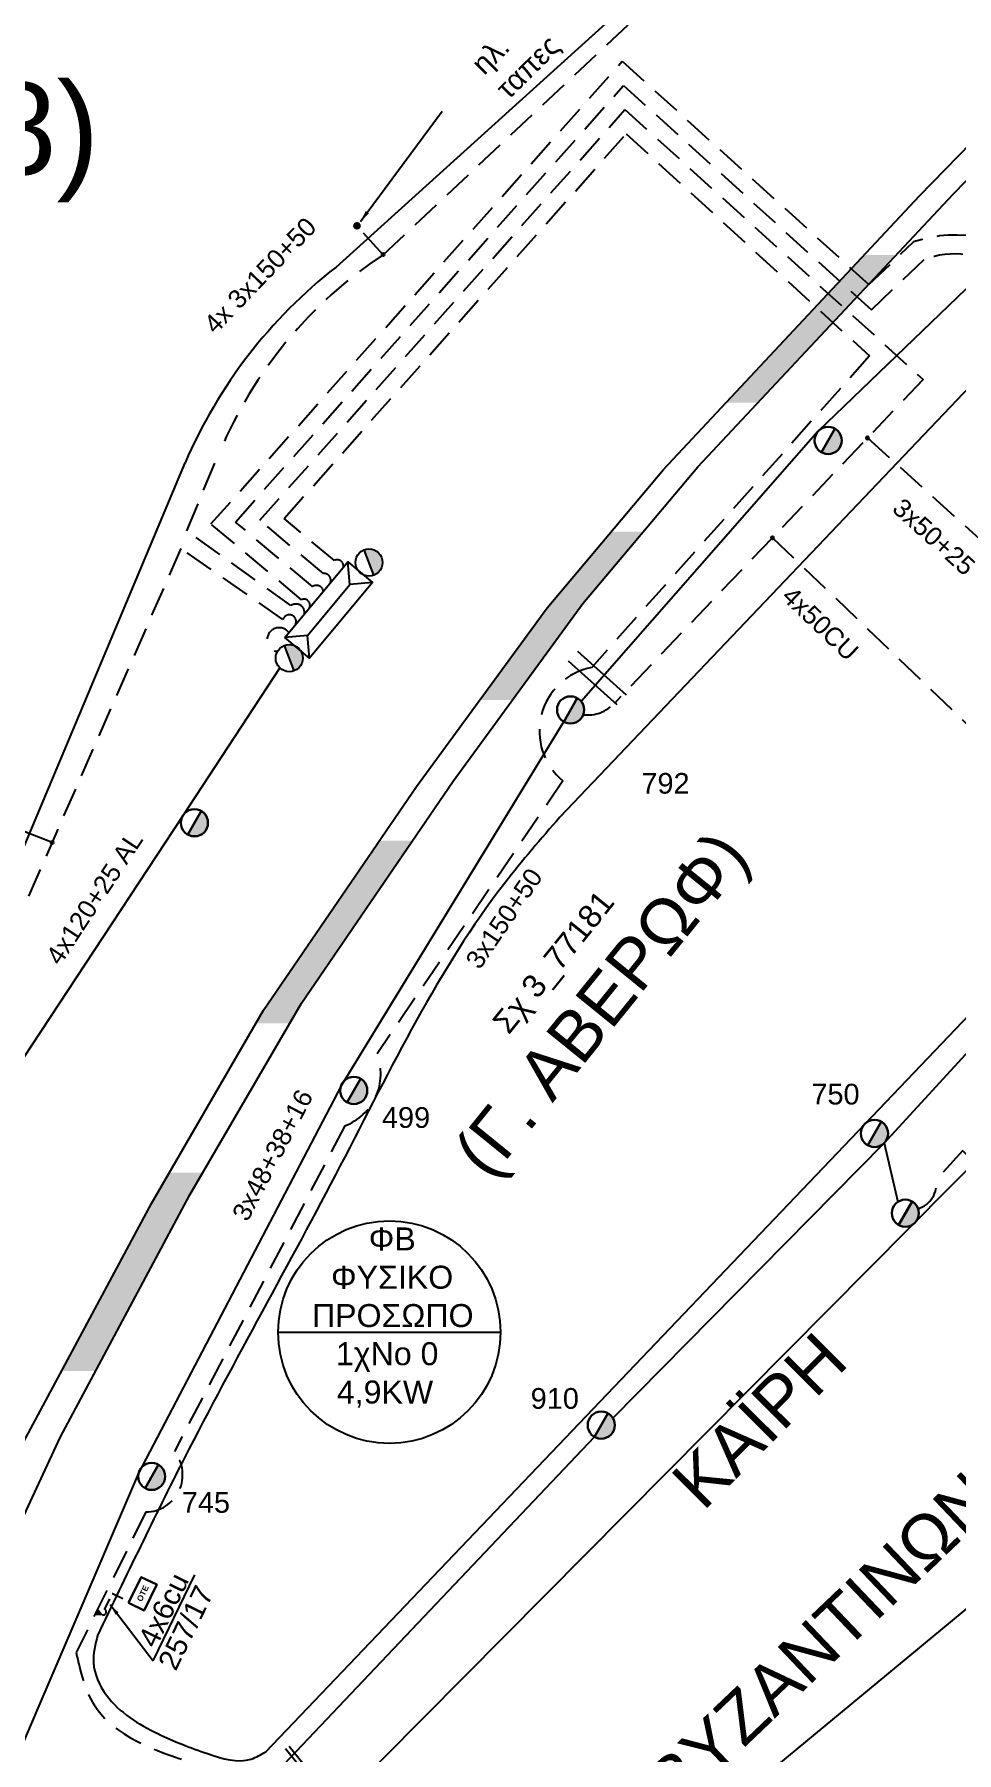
# Model space of a CAD drawing. Header units: millimetres. Extents: x 1421 to 7547, y 822 to 1863.
# Drawn here: x 6425.9 to 6506.1, y 1411.5 to 1560.8 of the extents above; entities that cross this region are included whole.
import ezdxf
from ezdxf.enums import TextEntityAlignment as Align

# ---------------------------------------------------------------- set-up
doc = ezdxf.new("R2010")
doc.units = ezdxf.units.MM
doc.linetypes.add('DASHED', pattern=[19.05, 12.7, -6.35])
doc.layers.get('0').update_dxf_attribs({"lineweight": 30})
for name, color, linetype, lineweight in [('3x150+50', 7, 'Continuous', 30), ('3x48+38', 7, 'Continuous', 30), ('3x50+25', 7, 'DASHED', 30), ('3x50+35+13_5', 7, 'Continuous', 30), ('4x50+16_5', 7, 'Continuous', 30), ('4x50CU', 7, 'Continuous', 30), ('Pillar OTE', 7, 'Continuous', 30), ('TEXT_ΔΙΑΦΟΡΑ', 7, 'Continuous', 30), ('TEXT_ΚΑΛΩΔΙΩΝ', 7, 'Continuous', 30), ('Άγνωστο εναέριο καλώδιο', 7, 'Continuous', 30), ('Άγνωστο Υπόγειο Καλώδιο', 7, 'DASHED', 30), ('Γυμνά εναέρια ΧΤ και ΦΟΠ (3Φ)   4x50+16AL', 7, 'Continuous', 30), ('Επιγραφές - Σχήματα', 7, 'Continuous', 30), ('Καλώδια ΧΤ   3x150+50CU', 7, 'DASHED', 30), ('Καλώδια ΧΤ   3x150+70AL', 7, 'DASHED', 30), ('Μηχανική τομή', 7, 'Continuous', 30), ('Στύλος ΦΜ', 7, 'Continuous', 30), ('Στύλος ΦΜ @ 1', 7, 'Continuous', 30), ('Συνδέσεις', 7, 'Continuous', 30), ('Συνεστραμμένα ΧΤ  4x120+25 AL', 7, 'SYN_LINE', 30), ('Τομή', 7, 'Continuous', 30), ('Υποσταθμός εναέριος 2 στύλων', 7, 'Continuous', 30), ('Υποσταθμός πόλεως', 7, 'Continuous', 30), ('Υπόβαθρο ΔΕΗ', 7, 'Continuous', 30), ('Υπόγεια Καλώδια Δικτύου ΧΤ  4x6', 7, 'DASHED', 30)]:
    doc.layers.add(name, color=color, linetype=linetype, lineweight=lineweight)
doc.layers.add('Υπόγεια καλώδια Παροχών ΧΤ   4x50AL', color=7, linetype='DASHED')
doc.styles.add('arial', font='arial.ttf')
doc.styles.get("Standard").update_dxf_attribs({"font": 'arial.ttf'})
doc.linetypes.add('SYN_LINE', pattern='A,0.5,-0.0001,["/\\/\\/\\/",Standard,S=0.1,R=0,X=0,Y=-0.05],-0.25', length=0.7501)
doc.dimstyles.new('ISO-25', dxfattribs={"dimtxt": 2.5, "dimasz": 2.5, "dimexe": 1.25, "dimexo": 0.625, "dimtad": 1, "dimtxsty": 'Standard', "dimcen": 2.5, "dimadec": 0, "dimazin": 0, "dimtfac": 1, "dimtmove": 0, "dimatfit": 3, "dimfxl": 1, "dimarcsym": 0})

# ---------------------------------------------------------------- blocks, each defined once
blk = doc.blocks.new('ΥΠΟΣΤΑΘΜΟΣ ΕΝΑΕΡΙΟΣ ΕΠΙ 2 ΣΤΥΛΩΝ')
at = {"layer": 'Υποσταθμός εναέριος 2 στύλων', "linetype": 'Continuous', "lineweight": -3}
for points in [[(-11.97, -2.11, 0.574793), (-8.45, -0.07, 0.268822), (-9.64, 1.98)], [(9.68, -2.15, 0.574793), (13.19, -0.1, 0.268822), (12.01, 1.95)]]:
    blk.add_hatch(color=256, dxfattribs=at).paths.add_polyline_path(points)
for p, q in [((-11.97, -2.11), (-9.64, 1.98)), ((9.68, -2.15), (12.01, 1.95))]:
    blk.add_line(p, q, dxfattribs=at)
for centre in [(-10.81, -0.07), (10.84, -0.1)]:
    blk.add_circle(centre, 2.36, dxfattribs=at)
at = {"layer": 'Υποσταθμός πόλεως', "linetype": 'Continuous', "lineweight": -3, "ltscale": 40}
blk.add_lwpolyline([(-8.57, 2.82), (8.57, 2.82), (8.57, -2.82), (-8.57, -2.82)], close=True, dxfattribs=at)
for points in [[(-5.75, 0), (-8.57, 2.82)], [(-8.57, -2.82), (-5.75, 0)], [(-5.75, 0), (5.75, 0)], [(5.75, 0), (8.57, 2.82)], [(8.57, -2.82), (5.75, 0)]]:
    blk.add_lwpolyline(points, dxfattribs=at)
at = {"layer": 'Υποσταθμός εναέριος 2 στύλων', "ltscale": 40, "flags": 1}
for tag, p in [('ΜΕΤΑΣΧΗΜΑΤΙΣΜΟΣ', (14.09, 2.51)), ('ΙΣΧΥΣ', (14.07, -0.28)), ('ΑΡΙΘΜΟΣ', (14.19, -3))]:
    blk.add_attdef(tag, p, '', height=1.8, dxfattribs=at)
blk = doc.blocks.new('ΥΠΑΡΧΩΝ ΤΣΙΜΕΝΤΕΝΙΟΣ ΣΤΥΛΟΣ')
at = {"layer": 'Στύλος ΦΜ'}
blk.add_hatch(color=7, dxfattribs=at).paths.add_polyline_path([(-1.29, -2.28, 0.574793), (2.62, 0, 0.268822), (1.3, 2.27)])
at = {"layer": 'Στύλος ΦΜ', "color": 7}
blk.add_line((-1.29, -2.28), (1.3, 2.27), dxfattribs=at)
blk.add_circle((0, 0), 2.62, dxfattribs=at)
at = {"layer": 'Στύλος ΦΜ', "flags": 4}
for tag, p in [('ΑΡΙΘΜΟΣ', (-4.68, 8.05)), ('ΤΥΠΟΣ', (-4.91, 3.03))]:
    blk.add_attdef(tag, p, '', height=4, dxfattribs=at)
blk = doc.blocks.new('_ΣΥΝΔΕΣΗ')
at = {"layer": 'Συνδέσεις', "linetype": 'SYN_LINE', "ltscale": 40}
blk.add_hatch(color=256, dxfattribs=at).paths.add_polyline_path([(0.5, -0.01, 1), (-0.5, -0.01, 1)])
at = {"layer": 'Συνδέσεις'}
blk.add_circle((0, -0.01), 0.5, dxfattribs=at)
blk = doc.blocks.new('ΜΗΧΑΝΙΚΗ ΤΟΜΗ')
at = {"layer": 'Μηχανική τομή', "lineweight": -3, "ltscale": 40}
for p, q in [((-3.78, 1.15), (3.8, 1.15)), ((3.8, -0.4), (-3.78, -0.4))]:
    blk.add_line(p, q, dxfattribs=at)
blk = doc.blocks.new('ΤΟΜΗ')
at = {"layer": 'Τομή', "lineweight": -3, "ltscale": 40}
for p, q in [((-11.37, 1.1), (11.37, 1.1)), ((11.37, -3.57), (-11.37, -3.57))]:
    blk.add_line(p, q, dxfattribs=at)
blk = doc.blocks.new('PILLAR ΟΤΕ')
at = {"layer": 'Pillar OTE', "ltscale": 40}
blk.add_lwpolyline([(-3.31, 2.02), (3.39, 2.02), (3.39, -1.99), (-3.31, -1.99)], close=True, dxfattribs=at)
at = {"layer": 'Pillar OTE', "insert": (-1.81, 0.71), "char_height": 1.3575, "width": 109.961, "attachment_point": 1}
blk.add_mtext('{\\fArial|b1|i0|c161|p34;OTE}', dxfattribs=at)

msp = doc.modelspace()

# ---------------------------------------------------------------- hatches: boundary and pattern name
at = {"layer": 'Pillar OTE', "ltscale": 40}
h = msp.add_hatch(color=256, dxfattribs=at)
h.dxf.hatch_style = 1
h.paths.add_polyline_path([(6431.16, 1423.43), (6431.9, 1423.41), (6431.45, 1424.01)])
at = {"layer": 'Υπόβαθρο ΔΕΗ', "lineweight": -3}
h = msp.add_hatch(color=256, dxfattribs=at)
h.dxf.hatch_style = 1
h.paths.add_polyline_path([(6439.45, 1459.96), (6440.58, 1461.9), (6437.65, 1461.9), (6436.09, 1459.21), (6428.29, 1444.65), (6431.25, 1444.65)])
h.paths.add_polyline_path([(6458.82, 1490.76), (6455.95, 1490.76), (6445.86, 1476.01), (6445.2, 1474.87), (6448.12, 1474.87), (6449.14, 1476.62)])
h.paths.add_polyline_path([(6473.64, 1511.36), (6478.9, 1517.62), (6476.1, 1517.62), (6470.53, 1511), (6464.67, 1502.98), (6467.51, 1502.98)])
h.paths.add_polyline_path([(6500.89, 1541.66), (6498.11, 1541.66), (6486.09, 1528.82), (6488.87, 1528.82)])

# ---------------------------------------------------------------- linework, layer by layer
at = {"lineweight": -3, "ltscale": 0.2}
msp.add_line((6447.14, 1448.03), (6466.47, 1448.03), dxfattribs=at)
msp.add_circle((6456.8, 1448.03), 9.67, dxfattribs=at)
at = {"layer": '3x150+50', "color": 5, "linetype": 'DASHED', "lineweight": -3, "ltscale": 0.2}
msp.add_lwpolyline([(6449.42, 1510.49, 0.641855), (6448.23, 1511.19), (6439.17, 1517.7), (6442.04, 1524.55, -0.148884), (6456.26, 1541.69), (6484.11, 1567.83), (6511.53, 1592.15), (6525.34, 1605.07), (6539.84, 1618.49), (6541.58, 1619.56), (6542.91, 1618.71), (6545, 1620.3)], format="xyb", dxfattribs=at)
at = {"layer": '3x150+50', "color": 2, "linetype": 'DASHED', "lineweight": -3, "ltscale": 0.2}
msp.add_lwpolyline([(6449.8, 1510.93, 0.76995), (6449.16, 1511.7), (6441.28, 1518.29), (6477.06, 1558.5), (6498.51, 1539.1)], format="xyb", dxfattribs=at)
at = {"layer": '3x150+50', "color": 133, "linetype": 'DASHED', "lineweight": -3, "ltscale": 0.2}
msp.add_lwpolyline([(6451.06, 1512.45, 0.533079), (6450.11, 1512.84), (6443.41, 1518.45), (6477.17, 1556.4), (6498.74, 1536.9)], format="xyb", dxfattribs=at)
at = {"layer": '3x150+50', "color": 6, "linetype": 'DASHED', "lineweight": -3, "ltscale": 0.2}
msp.add_lwpolyline([(6451.68, 1513.2, 0.532999), (6451.06, 1513.98), (6445.53, 1518.6), (6477.29, 1554.3), (6503.24, 1530.84)], format="xyb", dxfattribs=at)
at = {"layer": '3x150+50', "color": 30, "linetype": 'DASHED', "lineweight": -3, "ltscale": 0.2}
for points in [[(6452.8, 1514.55, 0.608372), (6452.01, 1515.11), (6447.65, 1518.76), (6477.4, 1552.19), (6498.57, 1532.89)], [(6498.57, 1532.89), (6474.4, 1505.82, 0.633773), (6471.89, 1495.95), (6455.73, 1472.23, -0.414952), (6452.91, 1465.96), (6438.1, 1437.66, -0.625695), (6435.62, 1432.4), (6429.55, 1420.18)]]:
    msp.add_lwpolyline(points, format="xyb", dxfattribs=at)
at = {"layer": '3x48+38', "color": 6, "lineweight": -3, "ltscale": 0.2}
msp.add_lwpolyline([(6471.98, 1501.1), (6452.6, 1469.45), (6434.98, 1435.76), (6423.03, 1407.89), (6415.81, 1389.79), (6406.66, 1369.73), (6402.4, 1358.01)], dxfattribs=at)
at = {"layer": '3x50+25', "color": 6, "lineweight": -3, "ltscale": 0.2}
msp.add_lwpolyline([(6498.39, 1525.76), (6511.6, 1513.86)], dxfattribs=at)
at = {"layer": '3x50+35+13_5', "color": 1, "linetype": 'DASHED', "lineweight": -3, "ltscale": 0.2}
msp.add_lwpolyline([(6427.45, 1490.59), (6414.79, 1495.66)], dxfattribs=at)
at = {"layer": '4x50+16_5', "color": 133, "lineweight": -3, "ltscale": 0.2}
for points in [[(6476.24, 1440.56), (6499.84, 1464.47), (6517.87, 1484.11), (6538.42, 1505.77)], [(6447.64, 1410.47), (6474.65, 1438.93)]]:
    msp.add_lwpolyline(points, dxfattribs=at)
at = {"layer": '4x50CU', "color": 6, "linetype": 'DASHED', "lineweight": -3, "ltscale": 0.2}
msp.add_lwpolyline([(6490.12, 1517.09), (6507.57, 1500.39)], dxfattribs=at)
at = {"layer": 'Άγνωστο εναέριο καλώδιο', "color": 133, "lineweight": -3, "ltscale": 0.2}
msp.add_lwpolyline([(6499.84, 1464.47), (6501.04, 1459.36)], dxfattribs=at)
at = {"layer": 'Άγνωστο Υπόγειο Καλώδιο', "color": 5, "lineweight": -3, "ltscale": 0.2}
msp.add_lwpolyline([(6456.26, 1541.69), (6453.98, 1544.21)], dxfattribs=at)
at = {"layer": 'Άγνωστο Υπόγειο Καλώδιο', "color": 1, "lineweight": -3, "ltscale": 0.2}
msp.add_lwpolyline([(6448.61, 1509.51, 1.125058), (6447.54, 1509.97), (6438.67, 1516.16), (6418.1, 1469.3), (6419.88, 1468.23), (6412.61, 1447.17, -0.386833), (6406.13, 1444.61), (6406.13, 1444.61), (6402.68, 1444.75)], format="xyb", dxfattribs=at)
at = {"layer": 'Γυμνά εναέρια ΧΤ και ΦΟΠ (3Φ)   4x50+16AL', "color": 2, "lineweight": -3, "ltscale": 0.2}
msp.add_lwpolyline([(6506.94, 1538.69), (6494.08, 1526.32), (6473.49, 1502.85)], dxfattribs=at)
at = {"layer": 'Καλώδια ΧΤ   3x150+50CU', "color": 27, "lineweight": -3, "ltscale": 0.2}
msp.add_arc((6447.21, 1508.23), 1.04, 35.7239, 261.7194, dxfattribs=at)
at = {"layer": 'Καλώδια ΧΤ   3x150+70AL', "color": 2, "lineweight": -3, "ltscale": 0.2}
msp.add_lwpolyline([(6498.51, 1539.1), (6502.4, 1542.8, -0.274905), (6513.8, 1540.37), (6516.32, 1542.19, -0.367973), (6520.25, 1542.04, -1.541527)], format="xyb", dxfattribs=at)
at = {"layer": 'Καλώδια ΧΤ   3x150+70AL', "color": 133, "lineweight": -3, "ltscale": 0.2}
for points in [[(6498.74, 1536.9), (6503.31, 1541.28, -0.512812), (6513.83, 1534.1), (6537.59, 1509.3, -0.803636), (6539.85, 1507.6, 2.054828)], [(6513.75, 1456.38), (6506.68, 1463.81), (6504.37, 1461.29, -0.373325), (6502.79, 1458.76, -3.765791)]]:
    msp.add_lwpolyline(points, format="xyb", dxfattribs=at)
at = {"layer": 'Καλώδια ΧΤ   3x150+70AL', "color": 6, "lineweight": -3, "ltscale": 0.2}
msp.add_lwpolyline([(6503.24, 1530.84), (6476.37, 1502.69, -0.234226), (6473.67, 1501.7, -3.204103)], format="xyb", dxfattribs=at)
at = {"layer": 'Καλώδια ΧΤ   3x150+70AL', "color": 30, "lineweight": -3, "ltscale": 0.2}
msp.add_spline([(6429.55, 1420.18), (6431.11, 1415.63), (6439.76, 1410.59), (6444.22, 1409.35)], degree=3, dxfattribs=at)
at = {"layer": 'Συνεστραμμένα ΧΤ  4x120+25 AL', "color": 27, "lineweight": -3, "ltscale": 20}
msp.add_lwpolyline([(6447.27, 1505.78), (6438.82, 1492.91), (6408.72, 1447.28)], dxfattribs=at)
at = {"layer": 'Υπόβαθρο ΔΕΗ', "linetype": 'Continuous', "lineweight": -3, "ltscale": 0.2}
for points in [[(6322.44, 1185.17), (6349.53, 1254.79), (6379.14, 1329.3), (6405.05, 1393.54), (6417.45, 1422.38), (6424.74, 1438.02), (6436.09, 1459.21), (6445.86, 1476.01), (6459.17, 1495.45), (6470.53, 1511), (6480.65, 1523.02), (6502.92, 1546.81), (6522.07, 1566.47), (6539.96, 1585.95), (6574.7, 1622.31), (6613.97, 1664.67), (6644.41, 1693.88), (6690, 1737.52), (6741.5, 1785.33), (6802.03, 1840.57)], [(6325.97, 1186.27), (6353.06, 1255.89), (6382.67, 1330.39), (6408.56, 1394.59), (6420.93, 1423.36), (6428.17, 1438.88), (6439.45, 1459.96), (6449.14, 1476.62), (6462.36, 1495.93), (6473.64, 1511.36), (6483.64, 1523.24), (6505.84, 1546.95), (6525, 1566.62), (6542.89, 1586.12), (6577.63, 1622.47), (6616.85, 1664.78), (6647.23, 1693.93), (6692.8, 1737.55), (6744.28, 1785.34), (6804.8, 1840.57)]]:
    msp.add_lwpolyline(points, dxfattribs=at)
at = {"layer": 'Υπόβαθρο ΔΕΗ', "lineweight": -3, "ltscale": 0.2}
for points in [[(6452.16, 1540.61), (6510.84, 1593.59), (6638.72, 1711.43)], [(6274.3, 1592.12), (6270.84, 1584.93), (6295.59, 1524.06), (6415.99, 1468.78), (6439.03, 1523.6)], [(6446.04, 1411.56), (6537.6, 1507.41), (6511.32, 1534.46), (6471.63, 1492.8)], [(6452.74, 1407.44), (6544.3, 1499.65), (6565.81, 1478.44), (6530.26, 1443.22), (6466.82, 1390.77)], [(6436.24, 1419.46), (6439.86, 1426.94)]]:
    msp.add_lwpolyline(points, dxfattribs=at)
msp.add_arc((6478.87, 1506.42), 43.39, 127.9971, 156.6678, dxfattribs=at)
for points in [[(6471.63, 1492.8), (6466.84, 1487.07), (6452.53, 1462.51), (6438.95, 1437.06), (6431.42, 1421.67)], [(6431.42, 1421.67), (6431.06, 1419.3), (6432.19, 1416.47), (6436.66, 1413.13), (6440.98, 1411.39), (6444.78, 1410.92), (6446.04, 1411.56)]]:
    msp.add_spline(points, degree=3, dxfattribs=at)
at = {"layer": 'Υπόγεια Καλώδια Δικτύου ΧΤ  4x6', "color": 30, "linetype": 'DASHED', "lineweight": -3, "ltscale": 0.08}
msp.add_lwpolyline([(6431.84, 1423.45, 0.87107), (6432.03, 1423.94), (6432.7, 1425.32), (6434.1, 1424.65)], format="xyb", dxfattribs=at)

# ---------------------------------------------------------------- block references
at = {"layer": 'Pillar OTE', "xscale": 0.375, "yscale": 0.375, "zscale": 0.375, "rotation": 64}
msp.add_blockref('PILLAR ΟΤΕ', (6435.33, 1425.27), dxfattribs=at)
at = {"layer": 'Μηχανική τομή', "lineweight": -3, "xscale": 0.2499999999999188, "yscale": 0.2499999999999188, "zscale": 0.2499999999999188, "rotation": 128.652645750245}
msp.add_blockref('ΜΗΧΑΝΙΚΗ ΤΟΜΗ', (6448.59, 1411.24), dxfattribs=at)
at = {"layer": 'Στύλος ΦΜ @ 1', "lineweight": -3, "ltscale": 40, "xscale": 0.4499999999998181, "yscale": 0.4499999999998181, "zscale": 0.4499999999998181}
for p in [(6494.97, 1525.54), (6439.84, 1492.31), (6501.68, 1458.37)]:
    msp.add_blockref('ΥΠΑΡΧΩΝ ΤΣΙΜΕΝΤΕΝΙΟΣ ΣΤΥΛΟΣ', p, dxfattribs=at)
at = {"layer": 'Στύλος ΦΜ @ 1', "lineweight": -3, "ltscale": 40}
ref = msp.add_blockref('ΥΠΑΡΧΩΝ ΤΣΙΜΕΝΤΕΝΙΟΣ ΣΤΥΛΟΣ', (6472.56, 1502.12), dxfattribs=dict(at, xscale=0.4499999999998181, yscale=0.4499999999998181, zscale=0.4499999999998181))
ref.add_attrib('ΤΥΠΟΣ', '792', (6478.72, 1494.84), dxfattribs={"layer": 'Στύλος ΦΜ', "height": 1.8, "flags": 4})
ref = msp.add_blockref('ΥΠΑΡΧΩΝ ΤΣΙΜΕΝΤΕΝΙΟΣ ΣΤΥΛΟΣ', (6453.7, 1469.04), dxfattribs=dict(at, xscale=0.4499999999998181, yscale=0.4499999999998181, zscale=0.4499999999998181))
ref.add_attrib('ΤΥΠΟΣ', '499', (6456.15, 1465.79), dxfattribs={"layer": 'Στύλος ΦΜ', "height": 1.8, "flags": 4})
ref = msp.add_blockref('ΥΠΑΡΧΩΝ ΤΣΙΜΕΝΤΕΝΙΟΣ ΣΤΥΛΟΣ', (6499, 1465.3), dxfattribs=dict(at, xscale=0.4499999999998181, yscale=0.4499999999998181, zscale=0.4499999999998181))
ref.add_attrib('ΤΥΠΟΣ', '750', (6493.51, 1467.82), dxfattribs={"layer": 'Στύλος ΦΜ', "height": 1.8, "flags": 4})
ref = msp.add_blockref('ΥΠΑΡΧΩΝ ΤΣΙΜΕΝΤΕΝΙΟΣ ΣΤΥΛΟΣ', (6475.23, 1439.95), dxfattribs=dict(at, xscale=0.4499999999998181, yscale=0.4499999999998181, zscale=0.4499999999998181))
ref.add_attrib('ΤΥΠΟΣ', '910', (6469.09, 1441.37), dxfattribs={"layer": 'Στύλος ΦΜ', "height": 1.8, "flags": 4})
ref = msp.add_blockref('ΥΠΑΡΧΩΝ ΤΣΙΜΕΝΤΕΝΙΟΣ ΣΤΥΛΟΣ', (6436.12, 1435.49), dxfattribs=dict(at, xscale=0.4499999999998181, yscale=0.4499999999998181, zscale=0.4499999999998181))
ref.add_attrib('ΤΥΠΟΣ', '745', (6438.74, 1432.33), dxfattribs={"layer": 'Στύλος ΦΜ', "height": 1.8, "flags": 4})
at = {"layer": 'Συνδέσεις', "lineweight": -3}
for p, xscale, yscale, zscale in [((6453.98, 1544.21), 0.4777242751394019, 0.4777242751394019, 0.4777242751394019), ((6456.26, 1541.7), 0.25, 0.25, 0.25), ((6498.39, 1525.76), 0.25, 0.25, 0.25), ((6490.12, 1517.09), 0.25, 0.25, 0.25), ((6427.45, 1490.59), 0.25, 0.25, 0.25)]:
    msp.add_blockref('_ΣΥΝΔΕΣΗ', p, dxfattribs=dict(at, xscale=xscale, yscale=yscale, zscale=zscale))
at = {"layer": 'Τομή', "lineweight": -3, "xscale": 0.2499999999998871, "yscale": 0.2499999999998871, "zscale": 0.2499999999998871, "rotation": 317.9789614338584}
msp.add_blockref('ΤΟΜΗ', (6475.09, 1505.12), dxfattribs=at)
at = {"layer": 'Υποσταθμός εναέριος 2 στύλων', "lineweight": -3, "xscale": 0.4999999999999997, "yscale": 0.4999999999999997, "zscale": 0.4999999999999997, "rotation": 50.24489595761477}
msp.add_blockref('ΥΠΟΣΤΑΘΜΟΣ ΕΝΑΕΡΙΟΣ ΕΠΙ 2 ΣΤΥΛΩΝ', (6451.52, 1510.8), dxfattribs=at)

# ---------------------------------------------------------------- texts
at = {"lineweight": -3, "ltscale": 40, "char_height": 4, "attachment_point": 1, "style": 'arial'}
for s, insert, width, rotation in [('{\\H1.083x;(Γ. ΑΒΕΡΩΦ)}', (6462.13, 1463.87), 51.2353, 51), ('{\\H1.083x;BYZANTΙΝΩΝ ΑΥΤΟΚΡΑΤΟΡΩΝ}', (6478.79, 1409.42), 98.1521, 43.6413), ('{\\H1.083x;KAΪΡΗ}', (6481.03, 1435.45), 24.5124, 45.1279)]:
    msp.add_mtext(s, dxfattribs=dict(at, insert=insert, width=width, rotation=rotation))
at = {"layer": 'TEXT_ΔΙΑΦΟΡΑ', "color": 7, "lineweight": -3}
note = msp.add_mtext_dynamic_manual_height_columns('ηλ. ', width=1.8, gutter_width=1.64, heights=[0.0453, 0], dxfattribs=dict(at, insert=(6461.32, 1556.09), char_height=1.8, attachment_point=1, rotation=44.6407))
for column, words in zip(note.columns.linked_columns, ['ταπες']):
    column.text = words
at = {"layer": 'TEXT_ΚΑΛΩΔΙΩΝ', "lineweight": -3, "ltscale": 0.2}
for s, rotation, p in [('4x 3x150+50', 46.0834, (6445.54, 1539.9)), ('3x50+25', 317.9696, (6504.18, 1517.17)), ('4x50CU', 316.2566, (6494.3, 1509.63)), ('4x120+25 AL', 56.5879, (6431.13, 1485.78)), ('3x150+50', 55.7384, (6466.77, 1484)), ('3x48+38+16', 62.3906, (6446.63, 1463.43))]:
    msp.add_text(s, height=1.6, rotation=rotation, dxfattribs=at).set_placement(p, align=Align.MIDDLE_CENTER)
at = {"layer": 'Υπόβαθρο ΔΕΗ', "lineweight": -3, "attachment_point": 1}
for s, width, heights, insert, char_height in [('(K-68)', 30.8332, [0], (6400.52, 1556.66), 8), ('{\\W8.64836; }ΦΒ \\P{\\W4.42067; }ΦΥΣΙΚΟ \\P{\\W2.28183; }ΠΡΟΣΩΠΟ', 17.2548, [9.11], (6448.29, 1457.14), 2), ('{\\W5.64925; }1χΝο 0\\P{\\W5.75643; }4,9KW', 17.2548, [0], (6447.76, 1447.16), 2)]:
    msp.add_mtext_dynamic_manual_height_columns(s, width=width, gutter_width=12.5, heights=heights, dxfattribs=dict(at, insert=insert, char_height=char_height))
at = {"layer": 'Υπόβαθρο ΔΕΗ', "lineweight": -3, "insert": (6465.62, 1475.07), "char_height": 2, "attachment_point": 1, "rotation": 51.1336}
msp.add_mtext_dynamic_manual_height_columns('Σχ 3_77181', width=17.2548, gutter_width=12.5, heights=[0], dxfattribs=at)
at = {"layer": 'Υπόγεια καλώδια Παροχών ΧΤ   4x50AL', "color": 7, "ltscale": 0.2, "char_height": 1.8, "attachment_point": 1, "rotation": 64}
for s, insert in [('4x6cu', (6434.86, 1421.26)), ('257/17', (6436.59, 1419.28))]:
    msp.add_mtext_dynamic_manual_height_columns(s, width=1.8, gutter_width=12.5, heights=[0.118], dxfattribs=dict(at, insert=insert))

# ---------------------------------------------------------------- leaders
at = {"layer": 'Επιγραφές - Σχήματα', "lineweight": -3, "ltscale": 40}
msp.add_leader([(6454.28, 1544.58), (6461.4, 1554.18)], dimstyle='ISO-25', override={"dimasz": 1, "dimtad": 0}, dxfattribs=at)
at = {"layer": 'Υπόβαθρο ΔΕΗ', "lineweight": -3, "ltscale": 0.2}
msp.add_leader([(6432.5, 1424.36), (6436.24, 1419.46)], dimstyle='ISO-25', override={"dimasz": 1, "dimtad": 0}, dxfattribs=at)

doc.saveas('drawing.dxf')
